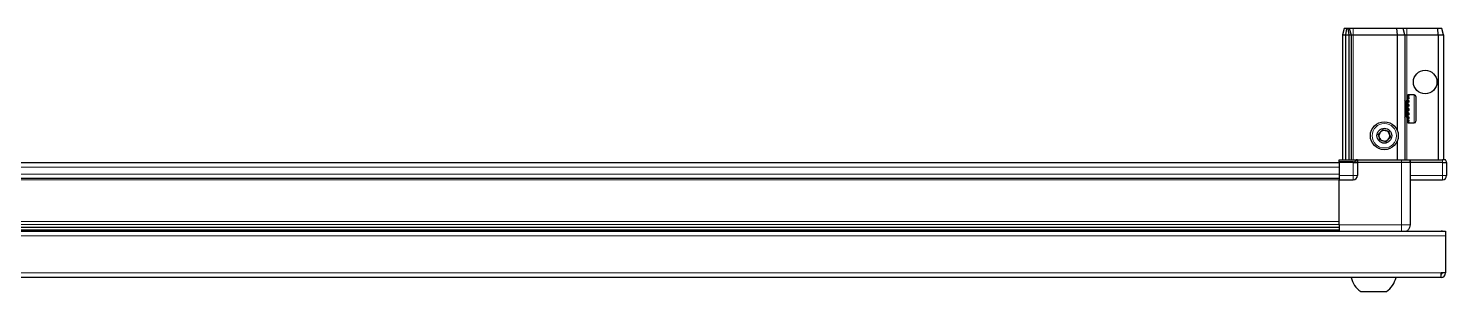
# Model space of a CAD drawing. Header units: millimetres. Extents: x 1256 to 5837, y -275 to 1864.
# Drawn here: x 2152 to 2812, y -275 to -153 of the extents above; entities that cross this region are included whole.
import ezdxf

# ---------------------------------------------------------------- set-up
doc = ezdxf.new("R2010")
doc.units = ezdxf.units.MM

msp = doc.modelspace()

# ---------------------------------------------------------------- linework, layer by layer
at = {"color": 7, "linetype": 'Continuous', "lineweight": 25}
for p, q in [((2764.79, -152.76), (2763.99, -155.76)), ((2763.99, -155.76), (2765.49, -155.76)), ((2763.99, -155.76), (2763.99, -214.06)), ((2765.94, -152.76), (2764.79, -152.76)), ((2765.94, -152.76), (2765.49, -155.76)), ((2765.49, -155.76), (2766.99, -155.76)), ((2765.49, -155.76), (2765.49, -214.06)), ((2766.44, -152.76), (2765.94, -152.76)), ((2766.44, -152.76), (2766.99, -155.76)), ((2767.18, -152.76), (2766.44, -152.76)), ((2766.99, -155.76), (2767.99, -155.76)), ((2766.99, -155.76), (2766.99, -214.06)), ((2767.18, -152.76), (2767.99, -155.76)), ((2768.99, -152.76), (2767.18, -152.76)), ((2767.99, -155.76), (2767.99, -214.06)), ((2767.99, -155.76), (2768.99, -155.76)), ((2789.16, -152.76), (2768.99, -152.76)), ((2768.99, -155.76), (2789.49, -155.76)), ((2789.16, -152.76), (2789.49, -155.76)), ((2792.18, -152.76), (2789.16, -152.76)), ((2789.49, -155.76), (2789.49, -200.26)), ((2789.49, -155.76), (2792.99, -155.76)), ((2792.99, -155.76), (2792.18, -152.76)), ((2793.99, -152.76), (2792.18, -152.76)), ((2792.99, -155.76), (2792.99, -214.06)), ((2792.99, -155.76), (2793.99, -155.76)), ((2808.33, -152.76), (2793.99, -152.76)), ((2793.99, -155.76), (2808.49, -155.76)), ((2808.49, -155.76), (2808.33, -152.76)), ((2810.18, -152.76), (2808.33, -152.76)), ((2808.49, -155.76), (2808.49, -214.06)), ((2808.49, -155.76), (2810.99, -155.76)), ((2810.99, -155.76), (2810.18, -152.76)), ((2810.99, -155.76), (2810.99, -214.06)), ((2797.39, -183.76), (2794.49, -183.76)), ((2794.99, -183.76), (2794.49, -183.76)), ((2794.49, -183.76), (2794.49, -183.81)), ((2794.49, -183.81), (2794.49, -184.1)), ((2794.99, -183.81), (2794.49, -183.81)), ((2794.99, -184.1), (2794.49, -184.1)), ((2794.49, -184.1), (2794.49, -184.37)), ((2794.99, -184.37), (2794.49, -184.37)), ((2794.49, -184.37), (2794.49, -185.03)), ((2794.99, -183.81), (2794.99, -183.76)), ((2794.99, -184.37), (2794.99, -184.1)), ((2798.19, -184.56), (2798.19, -195.96)), ((2793.02, -186.26), (2792.99, -186.26)), ((2793.5, -186.95), (2793.02, -186.26)), ((2793.02, -186.26), (2793.02, -194.26)), ((2793.99, -186.26), (2793.5, -186.95)), ((2793.5, -186.95), (2793.5, -193.57)), ((2793.99, -186.26), (2793.99, -194.26)), ((2794.49, -185.86), (2794.39, -185.86)), ((2794.39, -185.86), (2794.39, -194.66)), ((2794.99, -185.03), (2794.49, -185.03)), ((2794.49, -185.03), (2794.49, -185.51)), ((2794.49, -185.51), (2794.49, -186.48)), ((2794.99, -185.51), (2794.49, -185.51)), ((2794.99, -186.48), (2794.49, -186.48)), ((2794.49, -186.48), (2794.49, -187.11)), ((2794.49, -187.11), (2794.49, -188.3)), ((2794.99, -187.11), (2794.49, -187.11)), ((2794.99, -188.3), (2794.49, -188.3)), ((2794.49, -188.3), (2794.49, -188.94)), ((2794.99, -188.94), (2794.49, -188.94)), ((2794.49, -189.02), (2794.49, -190.31)), ((2794.99, -189.02), (2794.49, -189.02)), ((2794.99, -190.31), (2794.49, -190.31)), ((2794.99, -190.8), (2794.49, -190.8)), ((2794.49, -190.8), (2794.49, -191.05)), ((2794.49, -191.05), (2794.49, -192.32)), ((2794.99, -191.05), (2794.49, -191.05)), ((2794.99, -185.51), (2794.99, -185.03)), ((2794.99, -187.11), (2794.99, -186.48)), ((2794.99, -189.02), (2794.99, -188.3)), ((2794.99, -191.05), (2794.99, -190.31)), ((2792.99, -194.26), (2793.02, -194.26)), ((2793.02, -194.26), (2793.5, -193.57)), ((2793.5, -193.57), (2793.99, -194.26)), ((2794.39, -194.66), (2794.49, -194.66)), ((2794.99, -192.32), (2794.49, -192.32)), ((2794.49, -192.32), (2794.49, -193.01)), ((2794.49, -193.01), (2794.49, -194.12)), ((2794.99, -193.01), (2794.49, -193.01)), ((2794.99, -194.12), (2794.49, -194.12)), ((2794.49, -194.12), (2794.49, -194.69)), ((2794.49, -194.69), (2794.49, -195.55)), ((2794.99, -194.69), (2794.49, -194.69)), ((2794.99, -195.55), (2794.49, -195.55)), ((2794.49, -195.55), (2794.49, -195.95)), ((2794.49, -195.95), (2794.49, -196.46)), ((2794.99, -195.95), (2794.49, -195.95)), ((2794.99, -196.46), (2794.49, -196.46)), ((2794.49, -196.46), (2794.49, -196.64)), ((2794.49, -196.64), (2794.49, -196.76)), ((2794.99, -196.64), (2794.49, -196.64)), ((2794.49, -196.76), (2797.39, -196.76)), ((2794.99, -193.01), (2794.99, -192.32)), ((2794.99, -194.69), (2794.99, -194.12)), ((2794.99, -195.95), (2794.99, -195.55)), ((2794.99, -196.64), (2794.99, -196.46)), ((2789.49, -205.26), (2789.49, -214.06)), ((2762.49, -215.41), (2122.49, -215.41)), ((2762.49, -214.06), (2770.31, -214.06)), ((2762.49, -214.93), (2762.49, -214.06)), ((2762.49, -215.26), (2762.49, -214.93)), ((2768.99, -214.93), (2762.49, -214.93)), ((2768.99, -215.26), (2762.49, -215.26)), ((2762.49, -215.26), (2762.49, -221.26)), ((2768.99, -215.26), (2770.99, -215.26)), ((2770.99, -215.26), (2768.99, -215.26)), ((2770.99, -214.06), (2770.31, -214.06)), ((2770.99, -215.26), (2770.99, -214.06)), ((2770.99, -214.06), (2771.19, -214.06)), ((2771.19, -215.26), (2770.99, -215.26)), ((2770.99, -215.26), (2770.99, -221.26)), ((2771.19, -214.06), (2791.49, -214.06)), ((2791.49, -215.26), (2771.19, -215.26)), ((2791.49, -214.06), (2795.49, -214.06)), ((2795.49, -215.26), (2791.49, -215.26)), ((2795.49, -215.26), (2795.49, -214.06)), ((2795.49, -214.06), (2795.69, -214.06)), ((2795.69, -215.26), (2795.49, -215.26)), ((2795.49, -215.26), (2795.49, -244.26)), ((2795.69, -214.06), (2810.49, -214.06)), ((2810.49, -215.26), (2795.69, -215.26)), ((2811.99, -214.06), (2810.49, -214.06)), ((2810.49, -215.26), (2812.49, -215.26)), ((2812.49, -214.93), (2811.99, -214.06)), ((2812.49, -214.93), (2811.99, -214.06)), ((2812.49, -215.26), (2812.49, -214.93)), ((2812.49, -215.26), (2812.49, -214.93)), ((2812.49, -215.26), (2812.49, -215.26)), ((2812.49, -215.26), (2812.49, -221.26)), ((2762.49, -222.61), (2122.49, -222.61)), ((2762.49, -221.26), (2762.49, -223.26)), ((2762.49, -223.26), (2768.99, -223.26)), ((2762.49, -244.26), (2762.49, -223.26)), ((2795.49, -223.26), (2810.49, -223.26)), ((1412.99, -247.26), (2811.99, -247.26)), ((1462.49, -245.29), (2762.49, -245.29)), ((1462.49, -245.32), (2762.49, -245.32)), ((2736.37, -247.11), (1488.61, -247.11)), ((2730.99, -247.26), (2730.99, -247.11)), ((2731.16, -247.26), (2731.16, -247.11)), ((2731.37, -247.26), (2731.37, -247.11)), ((2731.93, -247.26), (2731.93, -247.11)), ((2732.35, -247.26), (2732.35, -247.11)), ((2733.25, -247.26), (2733.25, -247.11)), ((2733.83, -247.26), (2733.83, -247.11)), ((2734.98, -247.26), (2734.98, -247.11)), ((2735.67, -247.26), (2735.67, -247.11)), ((2736.95, -247.11), (2736.37, -247.11)), ((2736.95, -247.26), (2736.95, -247.11)), ((2736.96, -247.11), (2736.95, -247.11)), ((2737.69, -247.11), (2736.96, -247.11)), ((2737.13, -247.26), (2737.13, -247.11)), ((2737.63, -247.26), (2737.63, -247.11)), ((2737.69, -247.26), (2737.69, -247.11)), ((2738.61, -247.11), (2737.69, -247.11)), ((2737.69, -247.11), (2737.69, -247.11)), ((2762.49, -247.11), (2738.61, -247.11)), ((2738.98, -247.26), (2738.98, -247.11)), ((2739.69, -247.26), (2739.69, -247.11)), ((2740.86, -247.26), (2740.86, -247.11)), ((2741.47, -247.26), (2741.47, -247.11)), ((2742.41, -247.26), (2742.41, -247.11)), ((2742.86, -247.26), (2742.86, -247.11)), ((2743.48, -247.26), (2743.48, -247.11)), ((2743.73, -247.26), (2743.73, -247.11)), ((2743.97, -247.26), (2743.97, -247.11)), ((2743.99, -247.26), (2743.99, -247.11)), ((2762.64, -247.26), (2762.64, -244.26)), ((2796.99, -247.16), (2796.99, -247.26)), ((2796.99, -247.16), (2809.89, -247.16)), ((2811.99, -247.26), (2811.99, -249.36)), ((2811.99, -249.36), (2811.99, -266.66)), ((2809.89, -268.76), (1415.09, -268.76)), ((2811.99, -266.66), (2809.89, -266.66)), ((2809.89, -268.76), (2809.89, -266.66)), ((2772.49, -275.36), (2784.49, -275.36))]:
    msp.add_line(p, q, dxfattribs=at)
at = {"color": 8, "linetype": 'Continuous', "lineweight": 18}
for p, q in [((2768.99, -152.76), (2768.99, -155.76)), ((2768.99, -155.76), (2768.99, -214.06)), ((2793.99, -155.76), (2793.99, -152.76)), ((2793.99, -155.76), (2793.99, -186.26)), ((2797.39, -183.76), (2797.39, -196.76)), ((2793.99, -194.26), (2793.99, -214.06)), ((2762.49, -217.41), (2122.49, -217.41)), ((2768.99, -215.26), (2768.99, -214.93)), ((2768.99, -215.26), (2768.99, -221.26)), ((2771.19, -214.06), (2771.19, -215.26)), ((2791.49, -215.26), (2791.49, -214.06)), ((2791.49, -215.26), (2791.49, -244.26)), ((2795.69, -214.06), (2795.69, -215.26)), ((2810.49, -215.26), (2810.49, -214.06)), ((2810.49, -215.26), (2810.49, -221.26)), ((2762.49, -220.61), (2122.49, -220.61)), ((2762.49, -223.26), (2122.49, -223.26)), ((2768.99, -221.26), (2762.49, -221.26)), ((2770.99, -221.26), (2768.99, -221.26)), ((2768.99, -221.26), (2768.99, -223.26)), ((2810.49, -221.26), (2795.49, -221.26)), ((2812.49, -221.26), (2810.49, -221.26)), ((2810.49, -223.26), (2810.49, -221.26)), ((1462.49, -242.67), (2762.49, -242.67)), ((2762.49, -244.08), (1462.49, -244.08)), ((2811.99, -249.36), (1412.99, -249.36)), ((1462.49, -246.53), (2762.49, -246.53)), ((2791.49, -244.26), (2762.49, -244.26)), ((2809.89, -247.26), (2809.89, -247.16)), ((2809.89, -266.66), (1415.09, -266.66))]:
    msp.add_line(p, q, dxfattribs=at)
at = {"color": 7, "linetype": 'Continuous', "lineweight": 25, "flags": 128}
msp.add_lwpolyline([(2810.53, -247.26), (2810.3, -247.2), (2809.89, -247.16)], dxfattribs=at)
at = {"color": 7, "linetype": 'Continuous', "lineweight": 25}
for centre, radius in [((2802.49, -177.76), 5.5), ((2783.49, -202.76), 6.5), ((2783.49, -202.76), 3.46)]:
    msp.add_circle(centre, radius, dxfattribs=at)
at = {"color": 8, "linetype": 'Continuous', "lineweight": 18}
msp.add_circle((2783.49, -202.76), 5.7, dxfattribs=at)
at = {"color": 7, "linetype": 'Continuous', "lineweight": 25}
for centre, radius, start, end in [((2797.39, -184.56), 0.8, 360, 90), ((2793.99, -185.86), 0.4, 270, 360), ((2793.99, -194.66), 0.4, 0, 90), ((2797.39, -195.96), 0.8, 270, 0), ((2783.49, -202.76), 2.5, 134.67671, 194.67671), ((2783.49, -202.76), 2.5, 194.67671, 254.67671), ((2783.49, -202.76), 2.5, 74.67671, 134.67671), ((2783.49, -202.76), 2.5, 254.67671, 314.67671), ((2783.49, -202.76), 2.5, 14.67671, 74.67671), ((2783.49, -202.76), 2.5, 314.67671, 14.67671), ((2768.99, -221.26), 2, 270, 0), ((2810.49, -221.26), 2, 270, 0), ((2779.51, -265.74), 11.91, 194.70035, 233.8734), ((2777.46, -265.74), 11.91, 306.1266, 345.29965), ((2809.89, -266.66), 2.1, 270, 0), ((2809.89, -266.66), 0.6, 270, 0)]:
    msp.add_arc(centre, radius, start, end, dxfattribs=at)
msp.add_ellipse((2768.99, -211.47), major_axis=(0, 3.46), ratio=0.57735, start_param=3.141593, end_param=3.864327, dxfattribs=at)
for points, knots in [([(2780.7, -202), (2781.07, -201.64), (2781.76, -200.96), (2782.44, -200.29), (2782.76, -199.97)], [0, 0, 0, 0, 0.534686, 1, 1, 1, 1]), ([(2781.44, -204.79), (2781.35, -204.46), (2781.14, -203.66), (2780.89, -202.7), (2780.74, -202.12), (2780.7, -202)], [0, 0, 0, 0, 0.362901, 0.866875, 1, 1, 1, 1]), ([(2782.76, -199.97), (2783.25, -200.11), (2784.18, -200.36), (2785.11, -200.62), (2785.54, -200.73)], [0, 0, 0, 0, 0.534686, 1, 1, 1, 1]), ([(2786.27, -203.53), (2785.91, -203.89), (2785.22, -204.57), (2784.54, -205.24), (2784.22, -205.56)], [0, 0, 0, 0, 0.5346859, 1, 1, 1, 1]), ([(2785.54, -200.73), (2785.57, -200.86), (2785.72, -201.43), (2785.98, -202.4), (2786.19, -203.19), (2786.27, -203.53)], [0, 0, 0, 0, 0.1331247, 0.6370994, 1, 1, 1, 1]), ([(2784.22, -205.56), (2783.72, -205.42), (2782.79, -205.17), (2781.87, -204.91), (2781.44, -204.79)], [0, 0, 0, 0, 0.534686, 1, 1, 1, 1]), ([(2762.49, -244.26), (2762.49, -244.66), (2762.49, -245.45), (2762.49, -246.47), (2762.49, -247.1), (2762.49, -247.25), (2762.49, -247.26)], [0, 0, 0, 0, 0.32552, 0.65104, 0.97656, 1, 1, 1, 1]), ([(2795.49, -244.26), (2795.44, -244.7), (2795.37, -245.38), (2794.93, -246.2), (2794.48, -246.75), (2794.07, -247.11), (2793.81, -247.24), (2793.77, -247.26)], [0, 0, 0, 0, 0.363018, 0.558438, 0.758004, 0.95757, 1, 1, 1, 1])]:
    msp.add_open_spline(points, degree=3, knots=knots, dxfattribs=at)
at = {"color": 8, "linetype": 'Continuous', "lineweight": 18}
msp.add_open_spline([(2791.49, -244.26), (2791.49, -244.7), (2791.49, -245.38), (2791.49, -246.2), (2791.49, -246.75), (2791.49, -247.11), (2791.49, -247.24), (2791.49, -247.26)], degree=3, knots=[0, 0, 0, 0, 0.363018, 0.558438, 0.758004, 0.95757, 1, 1, 1, 1], dxfattribs=at)
msp.add_open_spline([(2795.49, -244.26), (2795.43, -244.26), (2795.31, -244.26), (2794.38, -244.26), (2793.06, -244.26), (2792.01, -244.26), (2791.49, -244.26)], degree=3, dxfattribs=at)

doc.saveas('drawing.dxf')
